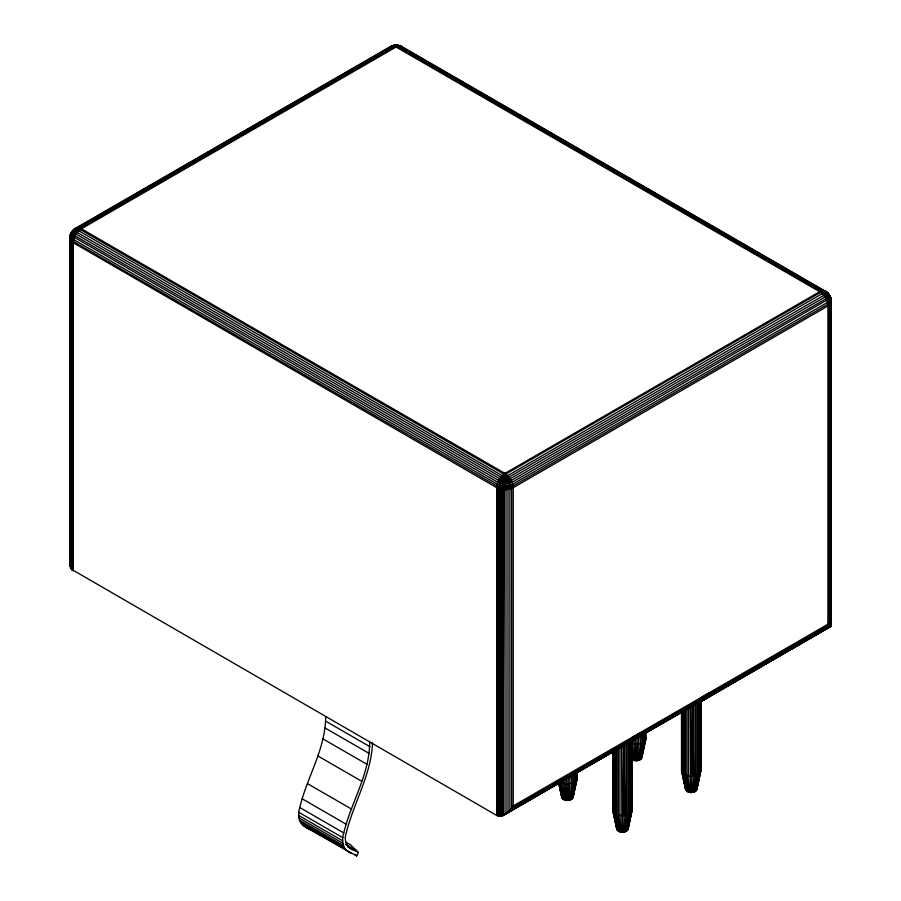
<?xml version="1.0" encoding="UTF-8"?>
<svg xmlns="http://www.w3.org/2000/svg" width="901" height="901" viewBox="0 0 901 901"><rect width="100%" height="100%" fill="white"/><g stroke="black" fill="none" stroke-linecap="round" stroke-linejoin="round"><path stroke-width="1.35" d="M69.771 562.134L69.805 237.763L69.771 564.488L71.292 569.173L496.733 815.45L500.055 816.216L502.961 815.596L830.226 625.587L830.226 304.087C830.001 298.197 825.136 293.275 819.651 291.71L394.875 46.345L391.653 45.872L75.076 228.572L71.787 231.782L70.041 235.657L69.873 239.407L70.12 566.594M70.819 568.396L70.999 241.412C71.224 235.533 75.943 230.532 81.394 228.82L397.251 46.345L400.472 45.872L403.209 47.787L397.859 45.219L396.057 47.156L391.935 46.041L388.917 47.787L392.656 45.523L397.24 45.106L394.661 45.455L395.438 45.455L396.057 47.156L398.884 46.097L401.362 46.323L826.972 292.149L830.238 296.339L831.274 300.652L831.274 626.195L702.037 700.989L697.881 703.208L695.392 703.433M71.832 569.849L71.843 242.211L71.292 569.173L70.999 241.412C66.877 235.713 74.513 224.394 81.394 228.82L504.988 473.385C509.797 476.438 512.996 481.979 513.232 487.678L513.232 805.922L509.921 810.517L506.002 813.997L506.002 489.626L504.988 473.385L819.651 291.71C824.269 288.466 829.145 293.107 830.576 297.431L830.238 299.616L827.4 302.454L512.737 484.13C507.995 486.608 501.981 486.608 497.228 484.13L73.634 239.565C68.037 237.087 71.28 230.588 75.324 228.505L78.162 228.043L81.394 228.82C76.585 231.872 73.375 237.425 73.139 243.112L72.452 570.423L71.956 242.313C72.193 236.512 76.18 231.197 81.394 228.82L77.835 228.347L74.715 229.091L74.265 232.39L76.089 234.114L499.683 478.668L504.335 479.929L510.293 478.668L824.956 297.003L826.893 295.055L827.118 293.557L825.8 291.451L822.917 290.967L819.651 291.71C824.46 294.762 827.67 300.303 827.906 306.002L827.906 624.247L831.274 626.195L831.173 530.847M390.122 47.19L393.41 45.422L396.057 47.156L396.057 45.05L398.884 46.097L822.478 290.651L823.503 292.881L507.804 475.582L504.639 476.246L502.161 475.582L77.599 230.104L78.567 227.773L395.438 45.455M558.902 784.005L561.83 797.475C563.497 801.653 572.203 801.608 573.013 796.901L577.113 777.642M613.04 808.434L612.748 810.382L616.847 829.235C618.582 833.29 626.285 833.29 628.02 829.235L632.119 809.402M616.847 829.235L612.748 809.402M612.748 751.265L612.748 810.382C615.766 817.241 627.727 817.184 631.826 811.339L631.826 740.735L632.119 810.382L627.851 829.787M632.22 759.78C635.16 761.368 641.197 761.289 641.771 757.2L645.578 736.973M700.595 768.733L700.888 770.682L696.788 789.535C695.122 793.713 686.416 793.668 685.616 788.961L681.798 771.076M696.619 790.087L700.595 771.639L700.595 701.034M70.999 241.412L496.733 487.678C501.778 490.313 508.187 490.313 513.232 487.678L827.906 306.002L830.925 302.984L830.756 297.871L828.807 294.008L826.803 292.352L400.19 46.041L398.715 45.422L396.057 47.156L394.255 45.219L392.937 46.368M585.211 767.731L626.713 743.888L502.961 815.596L503.963 489.626L504.988 473.385L509.29 479.152L511.678 488.432L511.678 808.332L829.213 625.001L829.213 305.101C828.976 299.301 824.899 294.008 819.651 291.71L824.944 291.564L827.749 292.926M622.918 832.175L623.785 746.231M691.686 792.475L692.554 705.145M567.912 800.415L568.272 776.797M636.68 760.714L637.03 737.097M705.19 695.234L703.658 699.886L699.638 702.284L698.759 701.462C702.589 701.338 707.758 698.579 707.206 693.995L708.58 695.82L707.15 697.858L627.929 743.19L635.464 739.259L636.928 734.63L640.318 732.558L827.906 624.247M700.178 700.606L704.222 699.559L705.686 694.93L707.15 697.858M568.869 800.313L569.939 776.628M623.886 832.073L624.956 815.315L624.956 744.71M627.107 742.976L634.642 739.89L636.928 734.63L638.381 737.559M637.638 760.613L638.708 736.928M692.655 792.373L693.714 775.615L693.714 705.01M345.939 842.322L350.185 844.541L358.339 852.447L356.672 855.95L306.982 827.951C298.727 824.652 297.217 815.078 299.763 807.521C307.072 776.966 325.7 748.675 325.644 716.678M350.996 853.36C342.729 850.06 341.22 840.487 343.765 832.929C351.075 802.386 369.714 774.083 369.658 742.086M496.733 815.45L496.733 487.678C496.969 481.979 500.168 476.438 504.988 473.385L508.761 481.461L509.921 489.018L509.921 810.517L639.811 735.52L638.437 733.696C638.967 736.117 636.489 740.487 633.955 739.383L636.962 738.37L636.331 736.354M629.112 742.92L628.391 742.987L630.554 742.075L631.984 740.014L632.063 737.322L636.421 734.934M640.318 732.558L640.183 734.135L639.383 733.11C639.71 735.948 637.728 739.361 634.518 738.831C636.68 740.521 637.942 735.802 637.683 734.169L639.203 736.68L636.106 738.978L634.878 738.37L637.739 737.919L636.849 736.049M704.514 695.617C704.65 697.43 703.197 702.386 700.753 700.314L700.82 697.611L701.136 698.928C694.986 707.713 702.994 700.539 702.51 696.698L703.658 699.886L702.116 700.19L705.021 699.086L706.452 694.468L707.972 696.98L704.875 699.277L702.724 699.683M709.076 692.846L708.952 694.434L708.141 693.41L707.24 697.351L704.875 699.277M629.99 741.163L634.124 740.025L635.746 735.317M696.282 790.616L700.009 772.562L699.953 701.564L698.771 702.149C701.733 702.296 703.073 698.872 703.095 696.383L704.075 698.331M569.792 800.122L571.527 783.217L571.527 774.916M624.81 831.882L626.544 814.977L626.544 744.384M638.561 760.421L640.296 743.516L640.296 735.216M693.567 792.182L695.313 775.277L695.313 704.683M69.873 237.301L70.458 234.643M570.637 799.84L573.002 782.732L573.002 774.421M625.654 831.6L628.008 814.493L628.008 742.503M639.406 760.14L641.76 743.032L641.76 734.72M694.412 791.9L696.777 774.792L696.777 702.803M571.392 799.48L574.297 782.102L574.297 773.79M626.398 831.24L629.315 813.862L629.315 741.872M640.149 759.78L643.066 742.401L643.066 734.09M695.167 791.54L698.072 774.162L698.072 702.172M635.554 738.707L633.347 739.89M704.323 699.007L703.861 699.615M572.022 799.041L575.39 781.347L575.39 773.047M627.028 830.801L630.396 813.107L630.396 741.129M640.78 759.34L644.147 741.647L644.147 733.346M695.797 791.101L699.165 773.407L699.165 701.428M573.013 796.901L573.903 791.101M574.433 788.476L575.75 781.922M641.872 755.342L643.19 748.776M643.731 746.152L644.26 743.539M628.02 829.235L628.909 822.861M630.238 816.306L631.297 811.058M696.878 787.102L697.408 784.478M697.937 781.854L699.007 776.606M699.536 773.982L700.066 771.357M572.507 798.556L576.235 780.503L576.235 772.202M641.275 758.856L645.003 740.802L645.003 732.502M627.513 830.317L631.252 812.263L631.252 741.669M628.02 828.661L631.826 810.776M700.888 769.702L696.788 789.535M572.845 798.027L577.113 778.622L577.113 771.695M631.939 738.899L630.959 741.444L501.958 815.912L501.958 489.412L503.04 479.794L504.988 473.385L507.297 481.765L508.006 489.412L508.006 812.432M641.602 758.327L645.871 738.921L645.871 731.995M700.696 699.199L699.717 701.744L631.376 741.174L633.2 739.27L633.752 736.399L634.901 739.586C630.159 743.1 634.619 739.18 634.338 736.083L635.318 738.032M573.013 797.475L577.113 778.622M641.771 757.764L645.871 738.921M634.698 737.277L633.797 739.721L632.018 740.791M703.467 697.577L702.566 700.021L699.908 702.003M685.616 788.961L686.111 787.879M681.505 711.565L681.516 770.682C684.523 777.721 697.87 777.721 700.888 770.682L700.888 700.077M396.057 47.156L397.24 45.106M69.906 236.693C71.089 231.636 76.484 228.786 81.394 228.82C75.842 229.901 70.503 234.508 70.289 240.432L70.424 567.54M391.079 47.776L391.473 46.717M628.065 741.985L630.497 742.019L631.567 740.284M830.756 297.871L830.756 301.306L827.782 304.279L513.108 485.943C508.141 488.545 501.834 488.545 496.856 485.943L73.263 241.389L70.041 237.74C71.235 232.604 76.36 229.293 81.394 228.82L77.599 228.685L74.265 229.71L72.564 231.422L72.891 233.821L75.076 235.871L498.658 480.436L504.2 481.922L511.306 480.436L825.969 298.76L828.289 296.452L828.289 293.782L826.893 292.814L823.503 291.687L819.651 291.71C825.215 292.577 830.722 297.048 830.925 302.984L830.925 625.992L700.325 701.924L698.084 702.442L699.266 702.318L700.325 700.584M70.289 236.265L70.841 235.51M75.076 228.572L71.156 233.686L74.242 229.462L391.935 46.041L395.145 45.106M630.959 741.444C626.983 744.327 634.113 740.149 630.497 742.019L632.479 740.96L632.513 737.063L633.583 737.919L633.685 740.284M699.717 701.744L698.309 702.983M77.272 227.716L75.56 230.104L77.272 232.481L500.855 477.034L504.47 478.014L509.11 477.034L823.773 295.37L825.462 292.69L823.773 290.606M700.787 701.091L701.868 700.933M705.021 699.086L706.497 698.219L705.618 696.349M509.448 811.215L500.99 816.126L500.055 489.018L501.204 481.461L504.988 473.385L499.852 481.01L498.287 488.432L497.487 815.81L496.733 487.678M517.906 806.294L520.316 804.897M523.943 802.791L526.364 801.383M534.822 796.473L537.233 795.065M704.807 697.915L704.875 698.68L754.497 669.984M756.908 668.576L759.329 667.179M761.739 665.771L765.366 663.665M767.787 662.269L770.197 660.872M772.619 659.464L776.245 657.358M778.655 655.962L787.114 651.051M789.535 649.655L797.993 644.744M800.403 643.337L807.656 639.136M811.283 637.03L818.536 632.829M822.163 630.723L824.573 629.326M706.125 698.444L831.274 626.195M513.232 805.922L632.063 737.322L633.2 739.27L633.279 740.69L632.592 740.431M502.488 814.808L500.055 816.216L500.055 489.018L499.154 816.193L498.287 488.432L498.287 816.058M704.875 698.68L831.139 626.116M515.642 807.713L500.99 816.126L501.958 489.412L502.961 815.596M518.086 806.305L520.519 804.897M524.179 802.802L532.728 797.892M535.171 796.484L537.615 795.087M541.276 792.981L543.708 791.574M546.152 790.177L549.813 788.071M552.257 786.663L554.701 785.267M557.145 783.859L560.805 781.764M563.238 780.356L571.786 775.446M574.23 774.049L582.778 769.139M772.011 659.442L774.455 658.045M793.995 646.828L797.655 644.733M811.08 637.03L818.412 632.817M697.149 703.287L695.876 703.276L697.881 703.208M390.809 46.379L393.298 45.647M702.442 700.584L702.341 698.219L701.282 697.363L702.037 700.989M697.329 702.746L698.545 702.667M628.56 742.447L629.326 742.142M81.394 228.82L75.628 229.575L72.564 231.422L71.292 233.584L72.384 236.231L497.836 482.272L504.098 483.961L512.128 482.272L828.807 298.941L829.72 295.967L828.56 294.661L825.462 292.69L819.651 291.71C825.147 291.913 831.139 295.9 831.274 301.824M397.859 45.219L399.188 46.368M398.715 45.422L401.317 46.379M396.969 45.106L398.377 45.264M398.828 45.647L400.652 46.717M559.453 781.347C564.465 784.827 573.07 784.906 576.82 779.579L576.82 772.664M312.67 830.542L306.982 827.951L313.097 830.868M358.339 852.447L347.741 846.974M325.858 721.25L369.86 746.659M325.238 728.064L369.252 753.473M322.963 738.899L366.977 764.307M317.715 755.871L361.729 781.28M307.5 783.645L351.514 809.053M302.195 798.815L346.198 824.224M299.763 807.521L343.765 832.929M298.884 812.33L342.887 837.739M298.67 815.405L342.684 840.813M345.466 844.271L356.413 850.589C347.561 850.026 343.168 840.633 346.266 832.952C353.699 802.633 371.302 774.578 372.518 742.908M298.828 817.838L342.842 843.246M299.391 820.169L343.405 845.577M300.427 822.331L344.441 847.74M302.432 824.753L346.446 850.161M830.576 297.431L825.969 291.462M354.994 854.317L356.672 855.95M703.613 696.113L704.391 697.047M634.845 735.813L635.633 736.759M830.226 298.389L830.925 299.492M827.929 293.129L828.638 294.345M705.663 698.23L705.089 696.653M681.516 770.682L685.616 789.535M685.785 790.087L681.809 771.639L681.809 712.117M617.016 829.787L613.04 811.339L613.04 751.682M558.597 782.214L561.999 798.027M558.902 783.149L561.83 797.475M686.111 790.616L682.384 772.562L682.384 711.655M617.354 830.317L613.615 812.263L613.615 751.355M559.138 783.082L562.337 798.556M682.339 771.357L683.397 776.606M684.715 783.16L685.785 788.409M613.57 811.058L614.099 813.682M615.428 820.237L616.746 826.803M560.411 788.476L561.74 795.042M686.607 791.101L683.228 773.407L683.228 711.114M617.838 830.801L614.471 813.107L614.471 750.815M559.712 782.71L562.832 799.041M687.226 791.54L684.321 774.162L684.321 710.484M618.469 831.24L615.552 813.862L615.552 750.184M560.546 782.102L563.452 799.48M687.981 791.9L685.616 774.792L685.616 709.729M632.063 753.563L632.964 760.14M619.212 831.6L616.858 814.493L616.858 749.429M561.841 782.732L564.206 799.84M688.826 792.182L687.091 775.277L687.091 708.828M633.82 760.421L632.074 743.516C636.658 744.586 642.807 744.226 645.578 739.879L645.578 731.443M620.068 831.882L618.323 814.977L618.323 748.528M565.051 800.122L563.316 780.446M636.038 737.615L636.106 738.381M689.749 792.373L688.679 775.615L688.679 707.781M634.732 760.613L633.673 739.698M620.98 832.073L619.922 815.315L619.922 747.481M565.974 800.313L564.904 779.399M690.707 792.475L690.346 706.564M635.701 760.714L635.34 738.482M621.949 832.175L621.589 746.265M566.932 800.415L566.571 778.182M692.621 705.145L693.714 775.615M623.875 746.231L624.956 815.315M700.606 701.046L700.888 770.682L700.832 700.426M632.063 740.126L632.119 810.382L632.119 739.777M69.805 237.763L69.828 261.662M700.595 700.91L700.595 771.639M692.047 706.564L692.047 775.784M631.826 740.746L631.826 811.339M623.278 746.265L623.278 815.484M503.963 489.626L503.963 815.168M73.139 243.112L73.139 570.896M821.667 291.755L504.808 474.692L79.367 228.967L394.627 46.469L396.372 46.142L821.667 291.755M829.404 626.522L826.994 627.918L829.393 626.522"/></g></svg>
